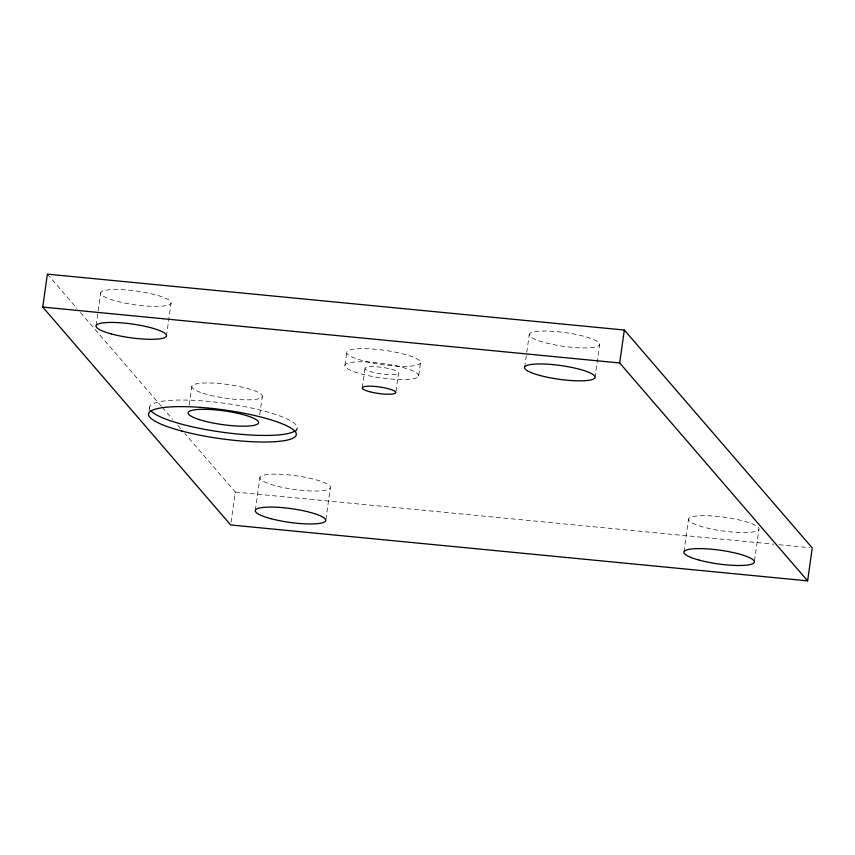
<?xml version="1.0" encoding="UTF-8"?>
<svg xmlns="http://www.w3.org/2000/svg" width="855" height="855" viewBox="0 0 855 855"><rect width="100%" height="100%" fill="white"/><g stroke="black" fill="none" stroke-linecap="round" stroke-linejoin="round"><path stroke-width="0.64" stroke-dasharray="4.28 3.21" d="M96.091 325.627L100.719 292.699M149.069 410.838L149.614 406.884M166.426 336.122L171.053 303.194A35.589 6.915 8 0 0 120.47 289.589A35.589 6.915 8 0 0 116.141 301.056A35.589 6.915 8 0 0 171.053 303.194M189.212 404.939L191.809 386.503M231.042 522.32L235.307 492.031L184.84 433.528M259.717 414.728L262.314 396.282M255.356 510.275L259.984 477.357M296.728 431.219L297.091 428.579M344.939 365.16L346.788 351.993M325.873 519.455L330.319 487.842A35.589 6.915 8 0 0 279.724 474.236A35.589 6.915 8 0 0 275.406 485.715A35.589 6.915 8 0 0 330.319 487.842M362.285 387.721L365.032 368.163M395.961 391.408L398.526 373.154A16.95 3.292 8 0 0 374.437 366.677A16.95 3.292 8 0 0 372.374 372.139A16.95 3.292 8 0 0 398.526 373.154M418.619 376.157A37.289 7.246 8 0 0 365.619 361.9A37.289 7.246 8 0 0 361.088 373.924A37.289 7.246 8 0 0 418.619 376.157L420.468 362.98A37.289 7.246 8 0 0 367.479 348.733A37.289 7.246 8 0 0 362.937 360.746A37.289 7.246 8 0 0 420.468 362.98M524.681 367.158L529.309 334.23M595.016 377.643L599.644 344.725A35.589 6.915 8 0 0 549.06 331.12A35.589 6.915 8 0 0 544.731 342.588A35.589 6.915 8 0 0 599.644 344.725M683.947 551.806L688.574 518.878M754.463 560.987L758.909 529.373A35.589 6.915 8 0 0 708.314 515.768A35.589 6.915 8 0 0 703.986 527.236A35.589 6.915 8 0 0 758.909 529.373M235.307 492.031L773.7 544.197M779.012 544.71L809.589 547.67M47.378 274.145L76.961 308.441M80.434 312.47L161.349 406.285M162.226 407.301L172.657 419.399M177.883 425.448L180.49 428.483M149.646 408.722A74.567 14.482 8 0 1 227.815 403.742A74.567 14.482 8 0 1 295.948 430.247M202.988 393.236A35.589 6.915 8 0 0 261.406 397.607A35.589 6.915 8 0 0 216.785 383.329A35.589 6.915 8 0 0 202.988 393.236"/><path stroke-width="1.28" d="M42.75 307.063L47.378 274.145L624.321 330.041L812.25 547.937L807.622 580.855L230.679 524.959L42.75 307.063L619.693 362.969L807.622 580.855M619.693 362.969L624.321 330.041M295.317 430.76A74.567 14.482 8 0 1 221.99 432.17A74.567 14.482 8 0 1 150.822 410.699M111.513 333.984A35.589 6.915 8 0 0 166.426 336.122A35.589 6.915 8 0 0 115.842 322.517A35.589 6.915 8 0 0 111.513 333.984M270.779 518.643A35.589 6.915 8 0 0 325.691 520.77A35.589 6.915 8 0 0 275.096 507.165A35.589 6.915 8 0 0 270.779 518.643M540.104 375.516A35.589 6.915 8 0 0 595.016 377.643A35.589 6.915 8 0 0 544.432 364.038A35.589 6.915 8 0 0 540.104 375.516M699.358 560.164A35.589 6.915 8 0 0 754.281 562.301A35.589 6.915 8 0 0 703.686 548.696A35.589 6.915 8 0 0 699.358 560.164M369.627 391.697A16.95 3.292 8 0 0 395.78 392.712A16.95 3.292 8 0 0 371.69 386.236A16.95 3.292 8 0 0 369.627 391.697M181.698 431.005A74.567 14.482 8 0 0 296.172 435.163A74.567 14.482 8 0 0 189.425 406.777A74.567 14.482 8 0 0 181.698 431.005M199.279 419.581A35.589 6.915 8 0 0 257.697 423.952A35.589 6.915 8 0 0 213.087 409.673A35.589 6.915 8 0 0 199.279 419.581"/></g></svg>
